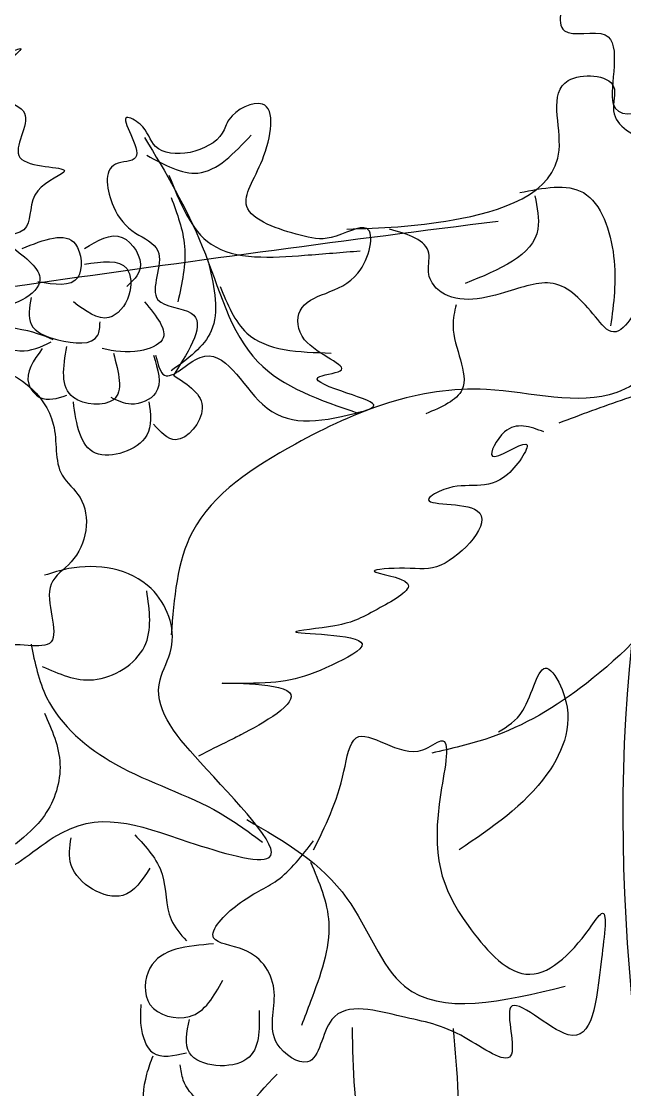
# Model space of a CAD drawing. Extents: x 3172 to 33391, y 13916 to 34175.
# Drawn here: x 26960 to 27041.1, y 25714.1 to 25857.7 of the extents above; entities that cross this region are included whole.
import ezdxf

# ---------------------------------------------------------------- set-up
doc = ezdxf.new("R2010")
doc.units = 0
doc.layers.get('0').update_dxf_attribs({"linetype": 'CONTINUOUS'})

# ---------------------------------------------------------------- blocks, each defined once
blk = doc.blocks.new('A$C32E301E7')
at = {"color": 4}
blk.add_open_spline([(850, 2390.08), (792.64, 2434.67), (717.1, 2490.37), (638.37, 2543.72), (620.66, 2555.37)], degree=3, knots=[3316.933159, 3316.933159, 3316.933159, 3316.933159, 3535.309121, 3597.934756, 3597.934756, 3597.934756, 3597.934756], dxfattribs=at)
blk = doc.blocks.new('A$C1E5E7F32')
at = {"rotation": 38.48379099373999}
blk.add_blockref('A$C32E301E7', (-1546.99, -1286.46), dxfattribs=at)

msp = doc.modelspace()

# ---------------------------------------------------------------- linework, layer by layer
at = {"color": 7}
for points, knots in [([(26902.64102, 25849.87079), (26902.5758, 25865.96086), (26902.44592, 25898.00044), (26936.53871, 25939.57348), (26988.33255, 25941.30762), (27031.11118, 25919.09743), (27044.39447, 25892.6991), (27050.52318, 25880.51931)], [0, 0, 0, 0, 0.0940178158, 0.1872144477, 0.2854051503, 0.3782772604, 0.457832645, 0.457832645, 0.457832645, 0.457832645]), ([(26915.23839, 25856.43833), (26918.32942, 25872.73028), (26923.06873, 25897.70991), (26946.49579, 25930.96094), (26986.28119, 25925.25405), (27028.34855, 25917.06349), (27044.39996, 25889.96815), (27051.6186, 25877.78284)], [0, 0, 0, 0, 0.09964914, 0.1527869694, 0.2180268957, 0.3166485459, 0.397247736, 0.397247736, 0.397247736, 0.397247736]), ([(27040.66436, 25869.57341), (27032.89743, 25880.58585), (27017.10589, 25902.97607), (26976.28704, 25910.66421), (26948.29732, 25885.82651), (26954.46121, 25863.8481), (26954.18688, 25852.41178), (26954.12592, 25849.87079)], [0, 0, 0, 0, 0.0784083307, 0.1594179874, 0.2139620329, 0.2671823691, 0.2823850076, 0.2823850076, 0.2823850076, 0.2823850076]), ([(27065.8591, 25876.68825), (27066.3589, 25878.53676), (27067.31458, 25882.07137), (27066.3453, 25891.86984), (27054.95079, 25880.43696), (27047.30657, 25878.29018), (27026.67868, 25882.02583), (27041.84866, 25874.80213), (27038.54919, 25865.89083), (27033.50044, 25862.9688), (27030.85294, 25854.5189), (27042.05657, 25858.20455), (27035.74405, 25839.60555), (27052.35013, 25851.01942), (27062.71907, 25840.22781), (27063.23304, 25854.30573), (27049.72022, 25853.30489), (27053.72861, 25870.77239), (27062.00784, 25872.56883), (27065.8591, 25873.40448)], [0, 0, 0, 0, 0.012141057, 0.0232154645, 0.0431615219, 0.070328144, 0.0931752796, 0.1108598083, 0.1274714127, 0.1366891104, 0.1488301674, 0.1597515728, 0.178339433, 0.2076811238, 0.2228160313, 0.2380186751, 0.2550260894, 0.2812908805, 0.3041348748, 0.3041348748, 0.3041348748, 0.3041348748]), ([(26920.01415, 25853.15633), (26923.15283, 25854.81506), (26929.76921, 25858.31168), (26937.38423, 25845.18), (26948.36258, 25855.84363), (26955.16072, 25852.13904), (26962.21074, 25855.178), (26951.06665, 25847.67927), (26963.63837, 25846.6969), (26956.18393, 25837.72436), (26969.23917, 25838.41455), (26960.51768, 25835.30637), (26961.93348, 25828.6965), (26957.26355, 25828.86325), (26954.69952, 25828.9548)], [0, 0, 0, 0, 0.0184193596, 0.0388283709, 0.0637795021, 0.0809845427, 0.0847364719, 0.0977961306, 0.1096584346, 0.1215741804, 0.1339614056, 0.1428581302, 0.1527963799, 0.1648965646, 0.1648965646, 0.1648965646, 0.1648965646]), ([(27003.75258, 25829.79542), (27008.24456, 25829.93624), (27018.09078, 25830.2449), (27035.81618, 25835.64165), (27029.63486, 25851.06815), (27040.87529, 25850.5045), (27038.55714, 25844.22448), (27044.81073, 25841.03125), (27049.55882, 25840.81159), (27056.21672, 25840.61389), (27053.58504, 25832.64613), (27042.71899, 25831.03485), (27044.84111, 25820.69489), (27039.55118, 25814.9304), (27036.14461, 25819.38767), (27031.94242, 25823.78198), (27024.33683, 25820.76437), (27017.24869, 25819.48275), (27014.31298, 25823.75189), (27015.59018, 25828.02766), (27011.95214, 25829.07633), (27009.45749, 25829.79542)], [0, 0, 0, 0, 0.0284017907, 0.0622554588, 0.0809949068, 0.0932298629, 0.0996930997, 0.1123186441, 0.1245536099, 0.1337716715, 0.1412204515, 0.1625600239, 0.1863229074, 0.1926356796, 0.1989484518, 0.2133395605, 0.2265009668, 0.2443067448, 0.2490185486, 0.2546738814, 0.2670128203, 0.2670128203, 0.2670128203, 0.2670128203]), ([(27067.33122, 25851.48428), (27061.02208, 25838.67955), (27039.05202, 25794.0902), (27038.79951, 25716.80453), (27061.2424, 25635.62124), (27087.93438, 25590.14085), (27129.99261, 25562.63836), (27105.36924, 25536.51431), (27071.91057, 25564.29491), (27045.76085, 25607.68207), (27019.3145, 25661.34653), (27021.13547, 25698.34248), (27021.65251, 25708.84688)], [0, 0, 0, 0, 0.084493297, 0.294227425, 0.441183274, 0.573693018, 0.631463876, 0.670190231, 0.726764396, 0.840405963, 0.997428383, 1.05969074, 1.05969074, 1.05969074, 1.05969074]), ([(26978.02244, 25812.82044), (26978.32689, 25811.63353), (26979.18456, 25808.28977), (26986.19977, 25816.37472), (26992.37188, 25802.73166), (27000.4802, 25803.84369), (27008.87111, 25806.08709), (27003.64004, 25807.72113), (26997.56676, 25809.92308), (27006.18082, 25810.76176), (26997.08531, 25813.68883), (26996.84672, 25821.41918), (27005.63703, 25820.66326), (27008.15351, 25831.95742), (27001.59334, 25827.98111), (26996.52801, 25829.08995), (26987.89496, 25831.89117), (26993.02523, 25838.72731), (26994.63952, 25848.55299), (26987.907, 25845.49757), (26986.59535, 25840.33915), (26977.81343, 25838.52418), (26976.88977, 25843.62665), (26972.12469, 25846.05763), (26977.6644, 25838.5602), (26970.65426, 25839.15369), (26971.92749, 25832.48493), (26974.73049, 25829.25769), (26980.26289, 25826.92784), (26975.76087, 25819.28702), (26986.13879, 25819.16339), (26982.65485, 25813.66626), (26980.41454, 25810.13139)], [0, 0, 0, 0, 0.0058393903, 0.0164506518, 0.0372096726, 0.0622399067, 0.0673083951, 0.0752668352, 0.0840249713, 0.0902185792, 0.1028276769, 0.1106252238, 0.1290508656, 0.1411425502, 0.1509266926, 0.1592537135, 0.1754442386, 0.1885680026, 0.2033886524, 0.2132078026, 0.2171852078, 0.23533548, 0.2425736554, 0.2465528755, 0.2574844394, 0.2631123341, 0.2743916448, 0.2836547757, 0.2912501777, 0.3042923484, 0.3138760406, 0.3311403872, 0.3311403872, 0.3311403872, 0.3311403872]), ([(26964.2679, 25814.91194), (26962.94737, 25815.46673), (26960.54177, 25816.47739), (26952.8839, 25817.03349), (26959.87137, 25819.73663), (26951.15251, 25818.58355), (26948.18639, 25821.08462), (26946.88176, 25826.51478), (26952.52276, 25827.2308), (26958.67825, 25826.14914), (26956.30391, 25830.73826), (26954.15009, 25833.76117), (26952.74403, 25837.62855), (26949.23699, 25843.71829), (26940.53237, 25841.32804), (26933.81045, 25836.35556), (26923.73464, 25838.07148), (26920.1932, 25827.04743), (26909.60235, 25828.12644), (26905.49519, 25821.77467), (26901.57353, 25816.42657), (26898.11312, 25816.23527), (26895.79419, 25816.10707)], [0, 0, 0, 0, 0.0105122728, 0.0191500238, 0.0239322843, 0.0352667359, 0.0425067962, 0.0497189883, 0.061539138, 0.0692744926, 0.0767737842, 0.0823676905, 0.0935074212, 0.1007455966, 0.121586334, 0.1335239919, 0.1522563895, 0.1715641244, 0.1868166043, 0.2061067445, 0.2124106591, 0.2252172326, 0.2252172326, 0.2252172326, 0.2252172326]), ([(26976.52738, 25842.10131), (26979.34724, 25837.42), (26985.10009, 25827.86957), (26989.29672, 25810.4605), (27000.1593, 25806.77385), (27005.23252, 25805.05205)], [0, 0, 0, 0, 0.03288998897, 0.06709945742, 0.09707726562, 0.09707726562, 0.09707726562, 0.09707726562]), ([(26976.8264, 25839.71104), (26979.18937, 25838.41625), (26984.40576, 25835.55793), (26988.59073, 25839.98076), (26990.87995, 25842.4001)], [0, 0, 0, 0, 0.01444606942, 0.03189044646, 0.03189044646, 0.03189044646, 0.03189044646]), ([(26979.81652, 25837.02198), (26981.28162, 25833.3201), (26984.45197, 25825.30952), (26996.57542, 25826.12839), (27003.10207, 25826.66395), (27005.53153, 25826.86331)], [0, 0, 0, 0, 0.02155923686, 0.04665256464, 0.06153182041, 0.06153182041, 0.06153182041, 0.06153182041]), ([(27026.97973, 25834.68163), (27030.15889, 25835.31837), (27036.85708, 25836.65991), (27040.425, 25825.81073), (27039.60995, 25819.77012), (27039.20454, 25816.76554)], [0, 0, 0, 0, 0.01697891728, 0.03577294621, 0.05437233437, 0.05437233437, 0.05437233437, 0.05437233437]), ([(26980.11553, 25834.03413), (26980.92001, 25831.85824), (26982.61275, 25827.27986), (26981.56328, 25822.49966), (26981.01257, 25819.99127)], [0, 0, 0, 0, 0.01351922419, 0.02844636793, 0.02844636793, 0.02844636793, 0.02844636793]), ([(27029.0172, 25834.27445), (27029.33266, 25832.70155), (27030.50535, 25826.85451), (27024.2312, 25824.31932), (27019.64484, 25822.46611)], [0, 0, 0, 0, 0.00892365728, 0.03317260815, 0.03317260815, 0.03317260815, 0.03317260815]), ([(26960.08173, 25827.16209), (26963.00673, 25828.35196), (26967.75621, 25830.284), (26968.53805, 25821.64582), (26964.42374, 25822.31471), (26962.17482, 25822.68033)], [0, 0, 0, 0, 0.01428794328, 0.02320010214, 0.03394471059, 0.03394471059, 0.03394471059, 0.03394471059]), ([(26968.45407, 25827.16209), (26970.21064, 25828.2446), (26973.56479, 25830.31165), (26977.02889, 25824.70651), (26974.93633, 25822.80909), (26974.13529, 25822.08276)], [0, 0, 0, 0, 0.01051226342, 0.02007308976, 0.0260029755, 0.0260029755, 0.0260029755, 0.0260029755]), ([(26958.58667, 25827.46088), (26960.5546, 25825.95332), (26965.2293, 25822.37221), (26956.17034, 25817.84533), (26949.54896, 25820.87264), (26950.17223, 25824.93742), (26950.51336, 25827.16209)], [0, 0, 0, 0, 0.01177111341, 0.02796164708, 0.03778079955, 0.04965215333, 0.04965215333, 0.04965215333, 0.04965215333]), ([(26968.45407, 25825.0706), (26970.79988, 25825.41968), (26974.62311, 25825.98862), (26974.9392, 25820.54718), (26971.50366, 25816.57356), (26968.59961, 25818.75749), (26966.95901, 25819.99127)], [0, 0, 0, 0, 0.01133445218, 0.01847305885, 0.02645143439, 0.03681131017, 0.03681131017, 0.03681131017, 0.03681131017]), ([(26985.19873, 25825.0706), (26985.8974, 25821.84613), (26987.18882, 25815.88609), (26982.34073, 25812.35135), (26980.11553, 25810.72895)], [0, 0, 0, 0, 0.01779467784, 0.03289130946, 0.03289130946, 0.03289130946, 0.03289130946]), ([(26986.69379, 25822.08276), (26987.67027, 25819.69751), (26990.22419, 25813.45904), (26997.28391, 25813.24898), (27001.64438, 25813.11923)], [0, 0, 0, 0, 0.01434123718, 0.03750852825, 0.03750852825, 0.03750852825, 0.03750852825]), ([(26961.27779, 25820.58884), (26961.05359, 25819.26724), (26960.56969, 25816.41477), (26965.07307, 25814.5702), (26970.39196, 25814.01414), (26970.51598, 25816.6419), (26970.54715, 25817.30221)], [0, 0, 0, 0, 0.00711391083, 0.0153543902, 0.02609899865, 0.02970509471, 0.02970509471, 0.02970509471, 0.02970509471]), ([(26976.52738, 25819.99127), (26978.11657, 25818.08038), (26980.65188, 25815.03184), (26975.14555, 25812.85837), (26972.46464, 25813.39365), (26970.84616, 25813.7168)], [0, 0, 0, 0, 0.01113972587, 0.01777176093, 0.02787488229, 0.02787488229, 0.02787488229, 0.02787488229]), ([(27018.42236, 25819.61583), (27018.20917, 25818.68323), (27017.35643, 25814.95286), (27021.67589, 25808.05073), (27016.4593, 25805.84868), (27014.34742, 25804.9572)], [0, 0, 0, 0, 0.00571283631, 0.02285134385, 0.03450924898, 0.03450924898, 0.03450924898, 0.03450924898]), ([(26896.99024, 25811.62531), (26898.98655, 25813.05516), (26902.99274, 25815.9246), (26908.89067, 25811.84913), (26912.2325, 25817.42102), (26908.78289, 25809.38571), (26917.51593, 25812.55424), (26916.86087, 25806.59299), (26915.40248, 25802.72632), (26922.99101, 25801.03446), (26921.83133, 25813.95117), (26937.90447, 25813.52847), (26949.22074, 25807.72911), (26954.59975, 25815.74459), (26959.54855, 25812.49645), (26962.61018, 25813.96253), (26963.96889, 25814.61315)], [0, 0, 0, 0, 0.0135532039, 0.0271985809, 0.0309956472, 0.0387931941, 0.0491539223, 0.0593015784, 0.063493554, 0.0715624675, 0.0880043888, 0.1140672752, 0.144347647, 0.151489254, 0.1623153258, 0.1709530877, 0.1709530877, 0.1709530877, 0.1709530877]), ([(27032.27715, 25803.73565), (27035.20336, 25804.84468), (27040.4878, 25806.84748), (27047.44041, 25808.94295), (27050.18281, 25818.63458), (27051.56151, 25794.28568), (27050.67037, 25782.38937), (27036.9129, 25768.56176), (27025.30087, 25761.63201), (27017.78318, 25759.94182), (27015.1624, 25759.3526)], [0, 0, 0, 0, 0.018925286, 0.0341771469, 0.0403306924, 0.0664978053, 0.1048887887, 0.1403388789, 0.1700183551, 0.1859024626, 0.1859024626, 0.1859024626, 0.1859024626]), ([(26962.77284, 25813.7168), (26961.61933, 25812.12273), (26959.93847, 25809.79993), (26962.695, 25806.35824), (26964.79061, 25807.03298), (26966.06197, 25807.44233)], [0, 0, 0, 0, 0.01013116802, 0.01476273348, 0.02190670046, 0.02190670046, 0.02190670046, 0.02190670046]), ([(26972.34122, 25813.11923), (26973.04537, 25810.52379), (26974.35448, 25805.69856), (26964.80217, 25806.33655), (26965.60845, 25811.25117), (26966.06197, 25814.01558)], [0, 0, 0, 0, 0.01244934797, 0.02314478071, 0.03689545858, 0.03689545858, 0.03689545858, 0.03689545858]), ([(27048.57691, 25813.91525), (27045.85927, 25811.42093), (27038.61108, 25804.76833), (27018.84524, 25810.87815), (26999.36228, 25803.10843), (26981.36046, 25791.42451), (26980.49584, 25780.15746), (26980.11793, 25775.23278)], [0, 0, 0, 0, 0.0208600822, 0.0556358154, 0.1086077872, 0.144727189, 0.1727729376, 0.1727729376, 0.1727729376, 0.1727729376]), ([(26948.42028, 25810.13139), (26950.59327, 25810.83055), (26956.69698, 25812.79444), (26965.70919, 25805.72384), (26964.07188, 25797.16793), (26969.69333, 25792.87702), (26968.44388, 25785.55175), (26962.00341, 25781.85984), (26966.99049, 25771.69075), (26952.50177, 25776.70955), (26952.92881, 25763.54795), (26943.69514, 25764.87857), (26954.12696, 25759.09959), (26956.08042, 25753.89422), (26955.16475, 25740.07226), (26968.1499, 25752.82456), (26978.2241, 25748.52526), (26999.49276, 25742.17368), (26983.78789, 25757.88117), (26976.69072, 25766.7202), (26981.3659, 25774.53829), (26977.9223, 25783.68284), (26968.82176, 25785.05839), (26964.14866, 25783.58118), (26963.07186, 25783.24079)], [0, 0, 0, 0, 0.0132657597, 0.0372621435, 0.051102116, 0.058696253, 0.0760512243, 0.0840295999, 0.0994430778, 0.1137310211, 0.1389054107, 0.1430583516, 0.1552853812, 0.1749238569, 0.191105121, 0.2081012738, 0.2443106135, 0.2660680042, 0.2975015579, 0.321897587, 0.3307113445, 0.3475847599, 0.3701751262, 0.3769391719, 0.3769391719, 0.3769391719, 0.3769391719]), ([(26977.72343, 25812.82044), (26978.32781, 25810.92704), (26979.36128, 25807.68935), (26974.86098, 25805.72593), (26972.90327, 25806.7105), (26972.04221, 25807.14354)], [0, 0, 0, 0, 0.0100954883, 0.01726315134, 0.02289104432, 0.02289104432, 0.02289104432, 0.02289104432]), ([(26980.41454, 25810.13139), (26982.40416, 25808.8609), (26986.24203, 25806.4102), (26981.08815, 25799.88868), (26978.68196, 25802.51279), (26977.72343, 25803.55813)], [0, 0, 0, 0, 0.01177110699, 0.0227058015, 0.02994586977, 0.02994586977, 0.02994586977, 0.02994586977]), ([(26977.12541, 25806.54597), (26977.33877, 25804.93992), (26977.89797, 25800.73055), (26968.25557, 25797.62341), (26967.39534, 25803.54326), (26966.95901, 25806.54597)], [0, 0, 0, 0, 0.00891215887, 0.02335821903, 0.03822802016, 0.03822802016, 0.03822802016, 0.03822802016]), ([(27030.23968, 25802.5141), (27028.39543, 25803.21015), (27025.28308, 25804.3848), (27021.53809, 25797.06651), (27030.17858, 25803.29667), (27023.83196, 25793.41313), (27019.41893, 25796.4527), (27012.27176, 25792.3744), (27026.69603, 25793.81502), (27016.89195, 25783.37359), (27012.6457, 25784.4051), (27004.43408, 25783.85729), (27015.03047, 25782.57841), (27006.63544, 25778.05267), (27003.83462, 25776.4015), (26991.57998, 25775.3401), (27010.24916, 25775.44433), (26998.13273, 25769.2243), (26994.5573, 25768.69601), (26983.04316, 25768.7037), (27002.66493, 25769.0987), (26991.29543, 25762.66584), (26987.11411, 25760.61786), (26985.17235, 25759.64227), (26983.78537, 25758.94542)], [0, 0, 0, 0, 0.0105107555, 0.0177379755, 0.0272006176, 0.0366242206, 0.054077054, 0.0587905476, 0.0721244083, 0.0896061549, 0.0993419666, 0.1074674281, 0.1169300628, 0.1266626588, 0.1397233204, 0.150357549, 0.1684361564, 0.1783029292, 0.2014546419, 0.2079227938, 0.2258745918, 0.2430582868, 0.246673548, 0.2557116993, 0.2557116993, 0.2557116993, 0.2557116993]), ([(26962.77284, 25770.99063), (26965.01862, 25769.99134), (26969.85829, 25767.83785), (26978.02723, 25772.96202), (26977.214, 25778.5066), (26976.8264, 25781.1493)], [0, 0, 0, 0, 0.01410135685, 0.03038849924, 0.04522101886, 0.04522101886, 0.04522101886, 0.04522101886]), ([(26961.27779, 25773.97848), (26961.78458, 25771.49666), (26963.16617, 25764.73087), (26973.0993, 25756.40634), (26984.47602, 25753.22205), (26990.51834, 25748.75829), (26992.37501, 25747.38667)], [0, 0, 0, 0, 0.01482153768, 0.0404056961, 0.07118910245, 0.08484405945, 0.08484405945, 0.08484405945, 0.08484405945]), ([(27024.12727, 25762.20289), (27025.31323, 25762.91059), (27028.29769, 25764.69152), (27029.74844, 25773.13073), (27034.91367, 25764.7238), (27030.84755, 25754.43805), (27023.21179, 25749.28176), (27018.82985, 25746.32272)], [0, 0, 0, 0, 0.00859185116, 0.02162136672, 0.0285730107, 0.05155272352, 0.0824995996, 0.0824995996, 0.0824995996, 0.0824995996]), ([(26963.07186, 25764.71616), (26964.06906, 25762.47107), (26966.06346, 25757.98089), (26963.85194, 25751.01703), (26960.5959, 25748.27591), (26959.1847, 25747.08788)], [0, 0, 0, 0, 0.01425342458, 0.02850684915, 0.03940998292, 0.03940998292, 0.03940998292, 0.03940998292]), ([(26999.27014, 25746.32272), (27000.82076, 25749.45147), (27003.02291, 25753.89482), (27004.64885, 25764.64202), (27011.87221, 25757.49395), (27018.14276, 25762.83407), (27014.54156, 25746.92086), (27017.02508, 25739.17728), (27027.87009, 25726.5353), (27034.5081, 25732.87015), (27039.05539, 25739.73447), (27037.50029, 25728.68312), (27036.53449, 25716.54431), (27023.29688, 25729.83257), (27027.92103, 25715.33439), (27017.97294, 25722.74455), (27011.91503, 25723.46187), (27000.69221, 25726.86748), (26999.96996, 25715.69612), (26992.38007, 25720.71303), (26995.17738, 25727.30161), (26991.57615, 25733.27995), (26983.67451, 25733.89653), (26989.55234, 25739.97656), (26994.84024, 25741.83161), (26997.72283, 25745.5489), (26999.27014, 25747.54427)], [0, 0, 0, 0, 0.0225078256, 0.0319649514, 0.0500435588, 0.0554664488, 0.0692008263, 0.1054857656, 0.125562646, 0.1464227283, 0.151597382, 0.1637159517, 0.1857849779, 0.2027807708, 0.2157072444, 0.2287679041, 0.2466638931, 0.2652773874, 0.2783069029, 0.2877338846, 0.3014920392, 0.3153953329, 0.3241024443, 0.335094025, 0.3474329666, 0.3617312674, 0.3617312674, 0.3617312674, 0.3617312674]), ([(26990.30527, 25750.39455), (26995.32218, 25747.49221), (27004.47823, 25742.19533), (27010.93187, 25722.64569), (27024.74175, 25725.98205), (27033.09214, 25727.99944)], [0, 0, 0, 0, 0.0339575631, 0.0619739187, 0.1048254634, 0.1048254634, 0.1048254634, 0.1048254634]), ([(26975.228, 25748.35864), (26976.74451, 25746.71972), (26979.72787, 25743.49554), (26979.17847, 25737.51894), (26981.3674, 25735.01029), (26982.15539, 25734.1072)], [0, 0, 0, 0, 0.01277724536, 0.02513617182, 0.0320878158, 0.0320878158, 0.0320878158, 0.0320878158]), ([(26977.26547, 25743.87961), (26976.21354, 25742.26298), (26973.53125, 25738.14076), (26965.85647, 25742.71841), (26966.47644, 25746.70332), (26966.67063, 25747.95145)], [0, 0, 0, 0, 0.01028685963, 0.02623024353, 0.03350138425, 0.03350138425, 0.03350138425, 0.03350138425]), ([(26998.86265, 25744.69398), (27000.00112, 25742.00101), (27002.5944, 25735.86679), (26999.71365, 25728.23411), (26998.04491, 25723.78514), (26997.64016, 25722.70605)], [0, 0, 0, 0, 0.01687060107, 0.03842901827, 0.04533240602, 0.04533240602, 0.04533240602, 0.04533240602]), ([(26985.82284, 25733.70001), (26982.26269, 25733.40661), (26976.80272, 25732.95664), (26976.15221, 25724.53088), (26983.71843, 25722.72988), (26985.87216, 25726.66842), (26987.04532, 25728.81381)], [0, 0, 0, 0, 0.01816747263, 0.0278623305, 0.03885866426, 0.05201497545, 0.05201497545, 0.05201497545, 0.05201497545]), ([(26976.04299, 25725.55633), (26975.98655, 25724.63368), (26975.8507, 25722.41269), (26977.24806, 25717.95216), (26980.46016, 25718.66512), (26982.15539, 25719.04139)], [0, 0, 0, 0, 0.00565533286, 0.01361327019, 0.02250698037, 0.02250698037, 0.02250698037, 0.02250698037]), ([(26991.93525, 25724.74197), (26991.9968, 25722.12237), (26992.12971, 25716.46606), (26981.23012, 25717.26324), (26982.20635, 25721.84653), (26982.56289, 25723.52041)], [0, 0, 0, 0, 0.01332490664, 0.02877152316, 0.03765847174, 0.03765847174, 0.03765847174, 0.03765847174]), ([(27004.43441, 25722.4372), (27004.53486, 25716.86509), (27004.74127, 25705.41487), (27011.29748, 25696.00411), (27014.66319, 25691.17297)], [0, 0, 0, 0, 0.03240753616, 0.06659480478, 0.06659480478, 0.06659480478, 0.06659480478]), ([(27018.01486, 25722.29886), (27018.55814, 25716.47153), (27019.36696, 25707.79582), (27016.8075, 25696.03157), (27021.1447, 25689.30127), (27016.03244, 25682.55679), (27011.58555, 25693.52043), (27002.90375, 25692.55557), (26990.54426, 25692.08566), (26993.81646, 25702.48847), (26987.02653, 25708.50648), (26991.22632, 25712.89528), (26994.38021, 25716.1911)], [0, 0, 0, 0, 0.0347493085, 0.0517345614, 0.0696732052, 0.0759851092, 0.0908439178, 0.1124170838, 0.1279689804, 0.1485671941, 0.1555188437, 0.1764811159, 0.1764811159, 0.1764811159, 0.1764811159]), ([(26982.15539, 25711.71208), (26979.94238, 25711.02903), (26975.69414, 25709.7178), (26976.5656, 25715.65421), (26977.38882, 25717.86956), (26977.67296, 25718.63421)], [0, 0, 0, 0, 0.01054175935, 0.02023661722, 0.02534664686, 0.02534664686, 0.02534664686, 0.02534664686]), ([(26991.93525, 25712.93363), (26990.33532, 25712.06212), (26986.66129, 25710.06081), (26981.78408, 25713.81879), (26981.42543, 25716.72391), (26981.34041, 25717.41265)], [0, 0, 0, 0, 0.01022627483, 0.02348323316, 0.0276028777, 0.0276028777, 0.0276028777, 0.0276028777])]:
    msp.add_open_spline(points, degree=3, knots=knots, dxfattribs=at)

# ---------------------------------------------------------------- block references
at = {"xscale": -1.05, "yscale": 0.7, "zscale": 1.05, "rotation": 11.30288417721299}
msp.add_blockref('A$C1E5E7F32', (25367.59423, 24495.1159), dxfattribs=at)

doc.saveas('drawing.dxf')
